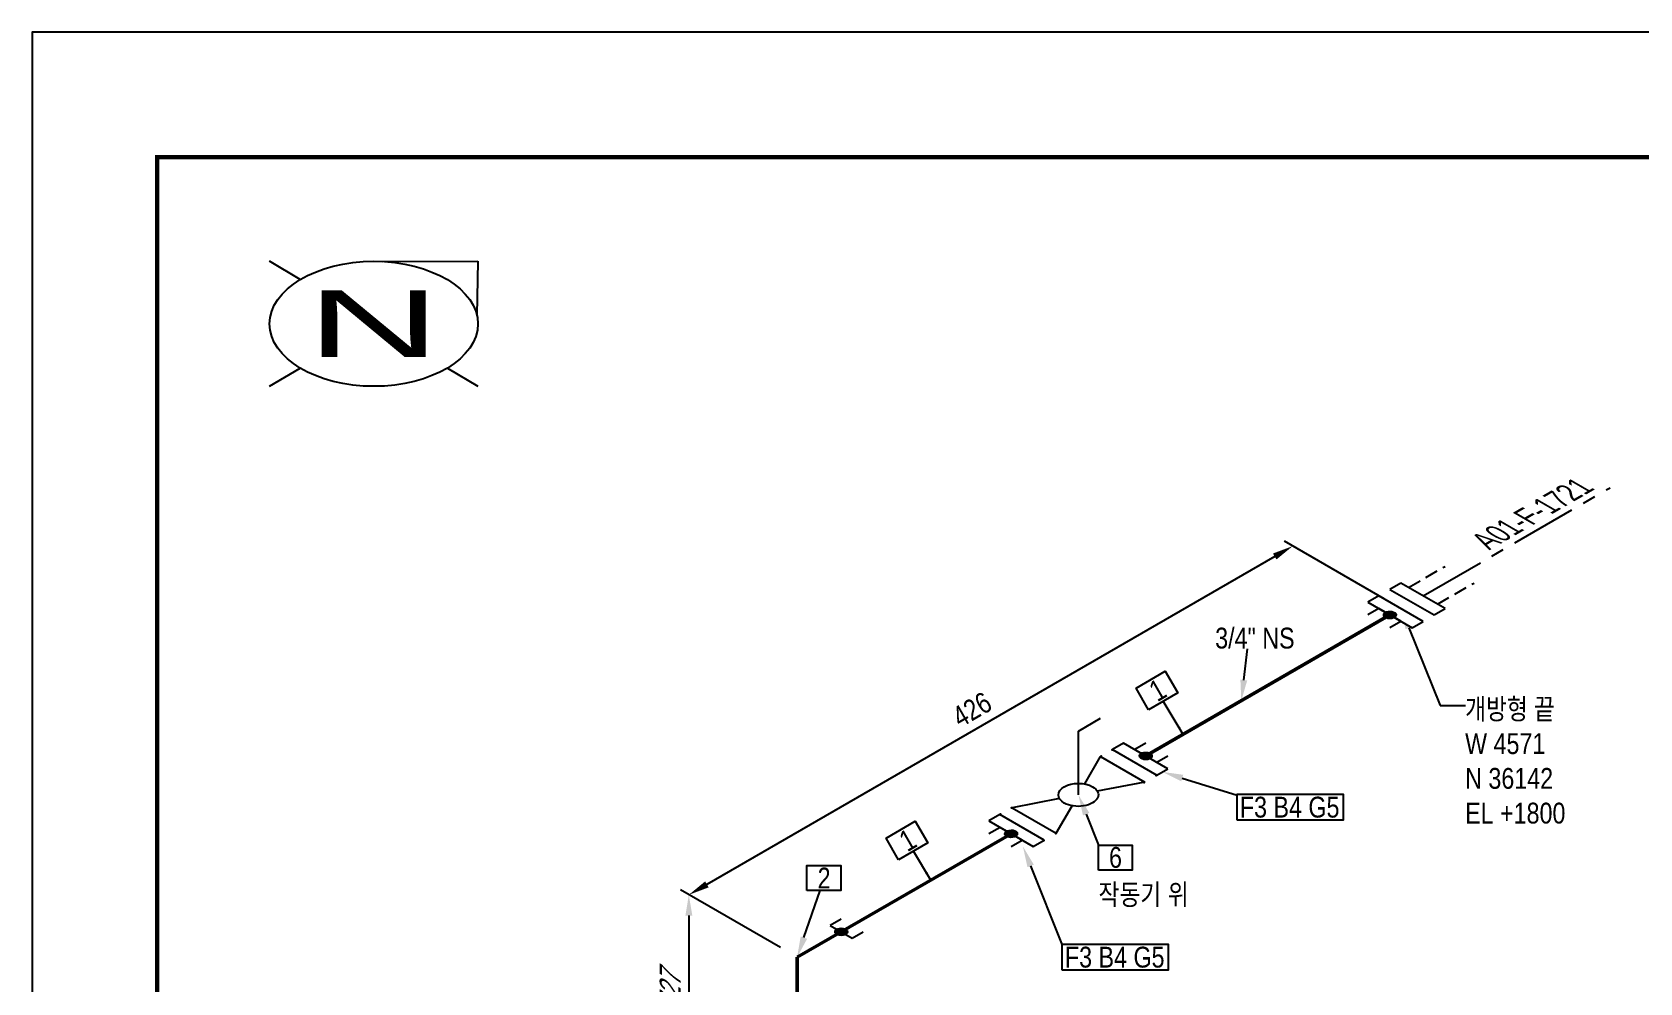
# Model space of a CAD drawing. Header units: millimetres. Extents: x 0 to 594, y 0 to 420.
# Drawn here: x 0 to 193, y 305.9 to 420 of the extents above; entities that cross this region are included whole.
import ezdxf
from ezdxf import colors
from ezdxf.entities.mleader import LeaderData, LeaderLine
from ezdxf.enums import TextEntityAlignment as Align
from ezdxf.math import Vec2, Vec3

# ---------------------------------------------------------------- set-up
doc = ezdxf.new("R2010")
doc.units = ezdxf.units.MM
doc.header["$LTSCALE"] = 0.25
doc.linetypes.add('CENTER', pattern=[50.8, 31.75, -6.35, 6.35, -6.35])
doc.linetypes.add('DASHED2', pattern=[9.525, 6.35, -3.175])
for name, color, linetype in [('기기', 6, 'Continuous'), ('밸브', 4, 'Continuous'), ('연속', 7, 'DASHED2'), ('열 추적 선', 7, 'CENTER'), ('용접', 1, 'Continuous'), ('주석', 7, 'Continuous'), ('치수', 1, 'Continuous')]:
    doc.layers.add(name, color=color, linetype=linetype)
doc.layers.add('파이프 작은 보어', color=30, linetype='Continuous', lineweight=50)
doc.styles.add('AdskIsoAnnotation', font='arial.ttf', dxfattribs={"width": 0.8, "height": 1})
doc.styles.add('AdskIsoMetric', font='arial.ttf', dxfattribs={"width": 0.8, "height": 2.5})
doc.styles.add('AdskIsoMetric-30', font='arial.ttf', dxfattribs={"width": 0.8, "height": 2.5})
doc.styles.add('AdskIsoMetric30', font='arial.ttf', dxfattribs={"width": 0.8, "oblique": 29.999923, "height": 2.5})
doc.styles.get("Standard").update_dxf_attribs({"font": 'arial.ttf'})
doc.dimstyles.new('AdskIsoMetric', dxfattribs={"dimtxt": 2.5, "dimasz": 2.5, "dimexe": 1, "dimexo": 2, "dimgap": 0.8, "dimtad": 1, "dimdec": 0, "dimrnd": 1, "dimzin": 0, "dimdsep": 46, "dimtxsty": 'AdskIsoMetric', "dimcen": 0, "dimclrt": 7, "dimadec": 0, "dimazin": 0, "dimtfac": 1, "dimtdec": 0, "dimtmove": 1, "dimatfit": 3, "dimfxl": 0, "dimfrac": 2, "dimtolj": 1, "dimtzin": 0, "dimarcsym": 0})

# ---------------------------------------------------------------- blocks, each defined once
blk = doc.blocks.new('플랜지-1-IsoRight')
at = {"color": 0, "linetype": 'ByBlock', "lineweight": -2}
blk.add_wipeout([(0.044, 0.179), (-0.044, 0.23), (-0.044, -0.179), (0.044, -0.23)], dxfattribs=at)
at = {"color": 0, "linetype": 'ByBlock', "lineweight": -2, "extrusion": (0.707107, 0.408248, -0.57735)}
for p, q in [((0.044, 0.179), (-0.044, 0.23)), ((-0.044, 0.23), (-0.044, -0.179)), ((0.044, -0.23), (0.044, 0.179)), ((-0.044, -0.179), (0.044, -0.23))]:
    blk.add_line(p, q, dxfattribs=at)
at = {"color": 0, "linetype": 'ByBlock', "lineweight": -2}
blk.add_wipeout([(0.044, 0.179), (-0.044, 0.23), (-0.044, -0.179), (0.044, -0.23)], dxfattribs=at)
at = {"color": 0, "linetype": 'ByBlock', "lineweight": -2, "extrusion": (0.707107, 0.408248, -0.57735)}
for p, q in [((0.044, 0.179), (-0.044, 0.23)), ((-0.044, 0.23), (-0.044, -0.179)), ((0.044, -0.23), (0.044, 0.179)), ((-0.044, -0.179), (0.044, -0.23))]:
    blk.add_line(p, q, dxfattribs=at)
blk = doc.blocks.new('개스킷-1-IsoRight')
at = {"color": 0, "linetype": 'ByBlock', "lineweight": -2, "extrusion": (1, 0, 0)}
for p in [(-0.044, 0.23), (0.044, 0.179), (-0.053, -0.174), (0.044, -0.23)]:
    blk.add_point(p, dxfattribs=at)
blk = doc.blocks.new('볼 밸브-1-IsoRight')
at = {"color": 0, "linetype": 'ByBlock', "lineweight": -2, "extrusion": (0.707107, 0.408248, -0.57735)}
for p, q in [((-0.101, 0.116), (-0.354, 0.408)), ((-0.354, 0.408), (-0.354, 0)), ((0.101, 0), (0.354, 0)), ((-0.354, 0), (-0.101, 0)), ((0.354, -0.408), (0.101, -0.116)), ((0.113, -0.065), (0.113, -0.065)), ((0.354, 0), (0.354, -0.408))]:
    blk.add_line(p, q, dxfattribs=at)
at = {"linetype": 'ByBlock', "extrusion": (-1.92296e-16, -1.11022e-16, -1)}
for start_param, end_param in [(-0.785398, 2.356194), (2.356194, 5.497787)]:
    blk.add_ellipse((0, 0), major_axis=(-0.08, 0.138), ratio=0.57735, start_param=start_param, end_param=end_param, dxfattribs=at)
blk = doc.blocks.new('Operator_Lever-2-IsoLeft')
at = {"color": 0, "linetype": 'ByBlock', "lineweight": -2, "extrusion": (0, -0.816497, -0.57735)}
for p, q in [((0, 0), (0.442, 0.255)), ((0.442, 0.255), (0.619, 0.153))]:
    blk.add_line(p, q, dxfattribs=at)
blk = doc.blocks.new('*D29')
at = {"layer": 'Defpoints', "color": 0}
for p in [(91.82, 308.98), (78.82, 288.64), (91.82, 281.14)]:
    blk.add_point(p, dxfattribs=at)
at = {"layer": '치수', "color": 0, "lineweight": -2}
for p, q in [((89.82, 310.14), (77.82, 317.06)), ((78.82, 313.98), (78.82, 291.14)), ((89.82, 282.29), (77.82, 289.22))]:
    blk.add_line(p, q, dxfattribs=at)
at = {"layer": '치수', "color": 0}
for points in [[(78.41, 313.98), (79.24, 313.98), (78.82, 316.48)], [(78.41, 291.14), (79.24, 291.14), (78.82, 288.64)]]:
    blk.add_solid(points, dxfattribs=at)
at = {"layer": '치수', "color": 7, "insert": (76.58, 303.86), "char_height": 2.5, "attachment_point": 5, "rotation": 90, "style": 'AdskIsoMetric30'}
blk.add_mtext('\\A1;1727', dxfattribs=at)
blk = doc.blocks.new('*D30')
at = {"layer": 'Defpoints', "color": 0}
for p in [(164.3, 350.83), (78.82, 316.48), (91.82, 308.98)]:
    blk.add_point(p, dxfattribs=at)
at = {"layer": '치수', "color": 0, "lineweight": -2}
for p, q in [((149.15, 357.08), (80.99, 317.73)), ((162.3, 351.98), (150.31, 358.91)), ((89.82, 310.14), (77.82, 317.06))]:
    blk.add_line(p, q, dxfattribs=at)
at = {"layer": '치수', "color": 0}
for points in [[(148.94, 357.44), (149.35, 356.72), (151.31, 358.33)], [(80.78, 318.09), (81.2, 317.37), (78.82, 316.48)]]:
    blk.add_solid(points, dxfattribs=at)
at = {"layer": '치수', "color": 7, "insert": (112.8, 338.71), "char_height": 2.5, "attachment_point": 5, "rotation": 30, "style": 'AdskIsoMetric-30'}
blk.add_mtext('\\A1;426', dxfattribs=at)
blk = doc.blocks.new('엘보우-3-Iso2DSkew90')
at = {"color": 0, "linetype": 'ByBlock', "lineweight": -2, "extrusion": (0.707107, -0.408248, 0.57735)}
for p, q in [((5.3, 3.06), (0, 0)), ((0, 0), (0, -6.12)), ((0, 0), (0, 0))]:
    blk.add_line(p, q, dxfattribs=at)
blk = doc.blocks.new('SocketWeld-1-IsoRight')
blk.add_hatch(color=256).paths.add_polyline_path([(0.006, 0.037), (0.006, 0.037), (0.006, 0.037), (0.006, 0.037), (0.006, 0.036), (0.007, 0.036), (0.007, 0.036), (0.007, 0.036), (0.007, 0.035), (0.007, 0.035), (0.008, 0.035), (0.008, 0.035), (0.008, 0.035), (0.008, 0.034), (0.009, 0.034), (0.009, 0.034), (0.009, 0.034), (0.009, 0.034), (0.009, 0.033), (0.01, 0.033), (0.01, 0.033), (0.01, 0.033), (0.01, 0.033), (0.01, 0.032), (0.011, 0.032), (0.011, 0.032), (0.011, 0.032), (0.011, 0.032), (0.012, 0.031), (0.012, 0.031), (0.012, 0.031), (0.012, 0.031), (0.012, 0.031), (0.013, 0.03), (0.013, 0.03), (0.013, 0.03), (0.013, 0.03), (0.013, 0.03), (0.014, 0.029), (0.014, 0.029), (0.014, 0.029), (0.014, 0.029), (0.015, 0.029), (0.015, 0.028), (0.015, 0.028), (0.015, 0.028), (0.015, 0.028), (0.016, 0.028), (0.016, 0.027), (0.016, 0.027), (0.016, 0.027), (0.016, 0.027), (0.016, 0.027), (0.017, 0.026), (0.017, 0.026), (0.017, 0.026), (0.017, 0.026), (0.017, 0.025), (0.018, 0.025), (0.018, 0.025), (0.018, 0.025), (0.018, 0.024), (0.018, 0.024), (0.018, 0.024), (0.019, 0.023), (0.019, 0.023), (0.019, 0.023), (0.019, 0.023), (0.019, 0.022), (0.02, 0.022), (0.02, 0.022), (0.02, 0.022), (0.02, 0.021), (0.02, 0.021), (0.02, 0.021), (0.021, 0.021), (0.021, 0.02), (0.021, 0.02), (0.021, 0.02), (0.021, 0.02), (0.022, 0.019), (0.022, 0.019), (0.022, 0.019), (0.022, 0.019), (0.022, 0.018), (0.022, 0.018), (0.023, 0.018), (0.023, 0.018), (0.023, 0.017), (0.023, 0.017), (0.023, 0.017), (0.024, 0.017), (0.024, 0.016), (0.024, 0.016), (0.024, 0.016), (0.024, 0.015), (0.024, 0.015), (0.025, 0.015), (0.025, 0.015), (0.025, 0.014), (0.025, 0.014), (0.025, 0.014), (0.025, 0.014), (0.025, 0.014), (0.026, 0.013), (0.026, 0.013), (0.026, 0.013), (0.026, 0.012), (0.026, 0.012), (0.026, 0.012), (0.026, 0.012), (0.026, 0.011), (0.027, 0.011), (0.027, 0.011), (0.027, 0.01), (0.027, 0.01), (0.027, 0.01), (0.027, 0.01), (0.027, 0.009), (0.028, 0.009), (0.028, 0.009), (0.028, 0.008), (0.028, 0.008), (0.028, 0.008), (0.028, 0.008), (0.028, 0.007), (0.028, 0.007), (0.029, 0.007), (0.029, 0.006), (0.029, 0.006), (0.029, 0.006), (0.029, 0.006), (0.029, 0.005), (0.029, 0.005), (0.03, 0.005), (0.03, 0.004), (0.03, 0.004), (0.03, 0.004), (0.03, 0.003), (0.03, 0.003), (0.03, 0.003), (0.03, 0.003), (0.031, 0.002), (0.031, 0.002), (0.031, 0.002), (0.031, 0.001), (0.031, 0.001), (0.031, 0.001), (0.031, 0.001), (0.032, 0), (0.032, 0), (0.032, 0), (0.032, 0), (0.032, -0.001), (0.032, -0.001), (0.032, -0.001), (0.032, -0.001), (0.032, -0.002), (0.032, -0.002), (0.032, -0.002), (0.032, -0.003), (0.032, -0.003), (0.032, -0.003), (0.032, -0.003), (0.032, -0.004), (0.033, -0.004), (0.033, -0.004), (0.033, -0.005), (0.033, -0.005), (0.033, -0.005), (0.033, -0.005), (0.033, -0.006), (0.033, -0.006), (0.033, -0.006), (0.033, -0.007), (0.033, -0.007), (0.033, -0.007), (0.033, -0.007), (0.033, -0.008), (0.034, -0.008), (0.034, -0.008), (0.034, -0.009), (0.034, -0.009), (0.034, -0.009), (0.034, -0.009), (0.034, -0.01), (0.034, -0.01), (0.034, -0.01), (0.034, -0.011), (0.034, -0.011), (0.034, -0.011), (0.034, -0.011), (0.034, -0.012), (0.035, -0.012), (0.035, -0.012), (0.035, -0.013), (0.035, -0.013), (0.035, -0.013), (0.035, -0.013), (0.035, -0.014), (0.035, -0.014), (0.035, -0.014), (0.035, -0.014), (0.035, -0.015), (0.035, -0.015), (0.035, -0.015), (0.035, -0.015), (0.035, -0.016), (0.035, -0.016), (0.035, -0.016), (0.035, -0.016), (0.035, -0.017), (0.035, -0.017), (0.035, -0.017), (0.035, -0.017), (0.035, -0.018), (0.035, -0.018), (0.035, -0.018), (0.035, -0.018), (0.035, -0.019), (0.035, -0.019), (0.035, -0.019), (0.035, -0.02), (0.035, -0.02), (0.035, -0.02), (0.035, -0.02), (0.035, -0.021), (0.035, -0.021), (0.035, -0.021), (0.035, -0.021), (0.035, -0.022), (0.035, -0.022), (0.035, -0.022), (0.035, -0.022), (0.035, -0.023), (0.035, -0.023), (0.035, -0.023), (0.035, -0.023), (0.035, -0.024), (0.035, -0.024), (0.035, -0.024), (0.035, -0.024), (0.035, -0.025), (0.035, -0.025), (0.035, -0.025), (0.035, -0.026), (0.035, -0.026), (0.035, -0.026), (0.035, -0.026), (0.035, -0.027), (0.035, -0.027), (0.035, -0.027), (0.035, -0.027), (0.035, -0.027), (0.035, -0.027), (0.035, -0.028), (0.035, -0.028), (0.034, -0.028), (0.034, -0.028), (0.034, -0.028), (0.034, -0.029), (0.034, -0.029), (0.034, -0.029), (0.034, -0.029), (0.034, -0.029), (0.034, -0.03), (0.034, -0.03), (0.034, -0.03), (0.034, -0.03), (0.034, -0.03), (0.034, -0.031), (0.033, -0.031), (0.033, -0.031), (0.033, -0.031), (0.033, -0.032), (0.033, -0.032), (0.033, -0.032), (0.033, -0.032), (0.033, -0.032), (0.033, -0.033), (0.033, -0.033), (0.033, -0.033), (0.033, -0.033), (0.033, -0.033), (0.033, -0.034), (0.032, -0.034), (0.032, -0.034), (0.032, -0.034), (0.032, -0.034), (0.032, -0.035), (0.032, -0.035), (0.032, -0.035), (0.032, -0.035), (0.032, -0.035), (0.032, -0.036), (0.032, -0.036), (0.032, -0.036), (0.032, -0.036), (0.032, -0.037), (0.032, -0.037), (0.032, -0.037), (0.031, -0.037), (0.031, -0.037), (0.031, -0.037), (0.031, -0.037), (0.031, -0.037), (0.031, -0.038), (0.031, -0.038), (0.03, -0.038), (0.03, -0.038), (0.03, -0.038), (0.03, -0.038), (0.03, -0.038), (0.03, -0.038), (0.03, -0.039), (0.03, -0.039), (0.029, -0.039), (0.029, -0.039), (0.029, -0.039), (0.029, -0.039), (0.029, -0.039), (0.029, -0.04), (0.029, -0.04), (0.028, -0.04), (0.028, -0.04), (0.028, -0.04), (0.028, -0.04), (0.028, -0.04), (0.028, -0.04), (0.028, -0.041), (0.028, -0.041), (0.027, -0.041), (0.027, -0.041), (0.027, -0.041), (0.027, -0.041), (0.027, -0.041), (0.027, -0.042), (0.027, -0.042), (0.026, -0.042), (0.026, -0.042), (0.026, -0.042), (0.026, -0.042), (0.026, -0.042), (0.026, -0.042), (0.026, -0.043), (0.026, -0.043), (0.025, -0.043), (0.025, -0.043), (0.025, -0.043), (0.025, -0.043), (0.025, -0.043), (0.025, -0.043), (0.025, -0.043), (0.024, -0.043), (0.024, -0.043), (0.024, -0.044), (0.024, -0.044), (0.024, -0.044), (0.024, -0.044), (0.023, -0.044), (0.023, -0.044), (0.023, -0.044), (0.023, -0.044), (0.023, -0.044), (0.022, -0.044), (0.022, -0.044), (0.022, -0.044), (0.022, -0.044), (0.022, -0.044), (0.022, -0.044), (0.021, -0.044), (0.021, -0.044), (0.021, -0.044), (0.021, -0.044), (0.021, -0.044), (0.02, -0.044), (0.02, -0.045), (0.02, -0.045), (0.02, -0.045), (0.02, -0.045), (0.02, -0.045), (0.019, -0.045), (0.019, -0.045), (0.019, -0.045), (0.019, -0.045), (0.019, -0.045), (0.018, -0.045), (0.018, -0.045), (0.018, -0.045), (0.018, -0.045), (0.018, -0.045), (0.018, -0.045), (0.017, -0.045), (0.017, -0.045), (0.017, -0.045), (0.017, -0.045), (0.017, -0.045), (0.016, -0.046), (0.016, -0.046), (0.016, -0.046), (0.016, -0.046), (0.016, -0.046), (0.016, -0.046), (0.015, -0.046), (0.015, -0.045), (0.015, -0.045), (0.015, -0.045), (0.015, -0.045), (0.014, -0.045), (0.014, -0.045), (0.014, -0.045), (0.014, -0.045), (0.013, -0.045), (0.013, -0.045), (0.013, -0.045), (0.013, -0.045), (0.013, -0.045), (0.012, -0.045), (0.012, -0.045), (0.012, -0.045), (0.012, -0.045), (0.012, -0.045), (0.011, -0.045), (0.011, -0.045), (0.011, -0.045), (0.011, -0.045), (0.01, -0.045), (0.01, -0.044), (0.01, -0.044), (0.01, -0.044), (0.01, -0.044), (0.009, -0.044), (0.009, -0.044), (0.009, -0.044), (0.009, -0.044), (0.009, -0.044), (0.008, -0.044), (0.008, -0.044), (0.008, -0.044), (0.008, -0.044), (0.007, -0.044), (0.007, -0.044), (0.007, -0.044), (0.007, -0.044), (0.007, -0.044), (0.006, -0.044), (0.006, -0.044), (0.006, -0.044), (0.006, -0.044), (0.006, -0.044), (0.006, -0.044), (0.005, -0.043), (0.005, -0.043), (0.005, -0.043), (0.005, -0.043), (0.004, -0.043), (0.004, -0.043), (0.004, -0.043), (0.004, -0.042), (0.003, -0.042), (0.003, -0.042), (0.003, -0.042), (0.003, -0.042), (0.003, -0.042), (0.002, -0.042), (0.002, -0.042), (0.002, -0.041), (0.002, -0.041), (0.001, -0.041), (0.001, -0.041), (0.001, -0.041), (0.001, -0.041), (0.001, -0.041), (0, -0.041), (0, -0.04), (0, -0.04), (0, -0.04), (-0.001, -0.04), (-0.001, -0.04), (-0.001, -0.04), (-0.001, -0.04), (-0.001, -0.039), (-0.002, -0.039), (-0.002, -0.039), (-0.002, -0.039), (-0.002, -0.039), (-0.003, -0.039), (-0.003, -0.039), (-0.003, -0.039), (-0.003, -0.038), (-0.004, -0.038), (-0.004, -0.038), (-0.004, -0.038), (-0.004, -0.038), (-0.004, -0.038), (-0.005, -0.038), (-0.005, -0.038), (-0.005, -0.037), (-0.005, -0.037), (-0.006, -0.037), (-0.006, -0.037), (-0.006, -0.037), (-0.006, -0.037), (-0.006, -0.037), (-0.006, -0.036), (-0.007, -0.036), (-0.007, -0.036), (-0.007, -0.036), (-0.007, -0.035), (-0.007, -0.035), (-0.008, -0.035), (-0.008, -0.035), (-0.008, -0.035), (-0.008, -0.034), (-0.009, -0.034), (-0.009, -0.034), (-0.009, -0.034), (-0.009, -0.034), (-0.009, -0.033), (-0.01, -0.033), (-0.01, -0.033), (-0.01, -0.033), (-0.01, -0.033), (-0.01, -0.032), (-0.011, -0.032), (-0.011, -0.032), (-0.011, -0.032), (-0.011, -0.032), (-0.012, -0.031), (-0.012, -0.031), (-0.012, -0.031), (-0.012, -0.031), (-0.012, -0.031), (-0.013, -0.03), (-0.013, -0.03), (-0.013, -0.03), (-0.013, -0.03), (-0.013, -0.03), (-0.014, -0.029), (-0.014, -0.029), (-0.014, -0.029), (-0.014, -0.029), (-0.015, -0.029), (-0.015, -0.028), (-0.015, -0.028), (-0.015, -0.028), (-0.015, -0.028), (-0.016, -0.028), (-0.016, -0.027), (-0.016, -0.027), (-0.016, -0.027), (-0.016, -0.027), (-0.016, -0.027), (-0.017, -0.026), (-0.017, -0.026), (-0.017, -0.026), (-0.017, -0.026), (-0.017, -0.025), (-0.018, -0.025), (-0.018, -0.025), (-0.018, -0.025), (-0.018, -0.024), (-0.018, -0.024), (-0.018, -0.024), (-0.019, -0.023), (-0.019, -0.023), (-0.019, -0.023), (-0.019, -0.023), (-0.019, -0.022), (-0.02, -0.022), (-0.02, -0.022), (-0.02, -0.022), (-0.02, -0.021), (-0.02, -0.021), (-0.02, -0.021), (-0.021, -0.021), (-0.021, -0.02), (-0.021, -0.02), (-0.021, -0.02), (-0.021, -0.02), (-0.022, -0.019), (-0.022, -0.019), (-0.022, -0.019), (-0.022, -0.019), (-0.022, -0.018), (-0.022, -0.018), (-0.023, -0.018), (-0.023, -0.018), (-0.023, -0.017), (-0.023, -0.017), (-0.023, -0.017), (-0.024, -0.017), (-0.024, -0.016), (-0.024, -0.016), (-0.024, -0.016), (-0.024, -0.015), (-0.024, -0.015), (-0.025, -0.015), (-0.025, -0.015), (-0.025, -0.014), (-0.025, -0.014), (-0.025, -0.014), (-0.025, -0.014), (-0.025, -0.014), (-0.026, -0.013), (-0.026, -0.013), (-0.026, -0.013), (-0.026, -0.012), (-0.026, -0.012), (-0.026, -0.012), (-0.026, -0.012), (-0.026, -0.011), (-0.027, -0.011), (-0.027, -0.011), (-0.027, -0.01), (-0.027, -0.01), (-0.027, -0.01), (-0.027, -0.01), (-0.027, -0.009), (-0.028, -0.009), (-0.028, -0.009), (-0.028, -0.008), (-0.028, -0.008), (-0.028, -0.008), (-0.028, -0.008), (-0.028, -0.007), (-0.028, -0.007), (-0.029, -0.007), (-0.029, -0.006), (-0.029, -0.006), (-0.029, -0.006), (-0.029, -0.006), (-0.029, -0.005), (-0.029, -0.005), (-0.03, -0.005), (-0.03, -0.004), (-0.03, -0.004), (-0.03, -0.004), (-0.03, -0.004), (-0.03, -0.003), (-0.03, -0.003), (-0.03, -0.003), (-0.031, -0.002), (-0.031, -0.002), (-0.031, -0.002), (-0.031, -0.001), (-0.031, -0.001), (-0.031, -0.001), (-0.031, -0.001), (-0.032, 0), (-0.032, 0), (-0.032, 0), (-0.032, 0), (-0.032, 0.001), (-0.032, 0.001), (-0.032, 0.001), (-0.032, 0.001), (-0.032, 0.002), (-0.032, 0.002), (-0.032, 0.002), (-0.032, 0.003), (-0.032, 0.003), (-0.032, 0.003), (-0.032, 0.003), (-0.032, 0.004), (-0.033, 0.004), (-0.033, 0.004), (-0.033, 0.005), (-0.033, 0.005), (-0.033, 0.005), (-0.033, 0.005), (-0.033, 0.006), (-0.033, 0.006), (-0.033, 0.006), (-0.033, 0.007), (-0.033, 0.007), (-0.033, 0.007), (-0.033, 0.007), (-0.033, 0.008), (-0.034, 0.008), (-0.034, 0.008), (-0.034, 0.009), (-0.034, 0.009), (-0.034, 0.009), (-0.034, 0.009), (-0.034, 0.01), (-0.034, 0.01), (-0.034, 0.01), (-0.034, 0.011), (-0.034, 0.011), (-0.034, 0.011), (-0.034, 0.011), (-0.034, 0.012), (-0.035, 0.012), (-0.035, 0.012), (-0.035, 0.013), (-0.035, 0.013), (-0.035, 0.013), (-0.035, 0.013), (-0.035, 0.014), (-0.035, 0.014), (-0.035, 0.014), (-0.035, 0.014), (-0.035, 0.015), (-0.035, 0.015), (-0.035, 0.015), (-0.035, 0.015), (-0.035, 0.016), (-0.035, 0.016), (-0.035, 0.016), (-0.035, 0.016), (-0.035, 0.017), (-0.035, 0.017), (-0.035, 0.017), (-0.035, 0.017), (-0.035, 0.018), (-0.035, 0.018), (-0.035, 0.018), (-0.035, 0.018), (-0.035, 0.019), (-0.035, 0.019), (-0.035, 0.019), (-0.035, 0.02), (-0.035, 0.02), (-0.035, 0.02), (-0.035, 0.02), (-0.035, 0.021), (-0.035, 0.021), (-0.035, 0.021), (-0.035, 0.021), (-0.035, 0.022), (-0.035, 0.022), (-0.035, 0.022), (-0.035, 0.022), (-0.035, 0.023), (-0.035, 0.023), (-0.035, 0.023), (-0.035, 0.023), (-0.035, 0.024), (-0.035, 0.024), (-0.035, 0.024), (-0.035, 0.024), (-0.035, 0.025), (-0.035, 0.025), (-0.035, 0.025), (-0.035, 0.026), (-0.035, 0.026), (-0.035, 0.026), (-0.035, 0.026), (-0.035, 0.027), (-0.035, 0.027), (-0.035, 0.027), (-0.035, 0.027), (-0.035, 0.027), (-0.035, 0.027), (-0.035, 0.028), (-0.035, 0.028), (-0.034, 0.028), (-0.034, 0.028), (-0.034, 0.028), (-0.034, 0.029), (-0.034, 0.029), (-0.034, 0.029), (-0.034, 0.029), (-0.034, 0.029), (-0.034, 0.03), (-0.034, 0.03), (-0.034, 0.03), (-0.034, 0.03), (-0.034, 0.03), (-0.034, 0.031), (-0.033, 0.031), (-0.033, 0.031), (-0.033, 0.031), (-0.033, 0.032), (-0.033, 0.032), (-0.033, 0.032), (-0.033, 0.032), (-0.033, 0.032), (-0.033, 0.033), (-0.033, 0.033), (-0.033, 0.033), (-0.033, 0.033), (-0.033, 0.033), (-0.033, 0.034), (-0.032, 0.034), (-0.032, 0.034), (-0.032, 0.034), (-0.032, 0.034), (-0.032, 0.035), (-0.032, 0.035), (-0.032, 0.035), (-0.032, 0.035), (-0.032, 0.035), (-0.032, 0.036), (-0.032, 0.036), (-0.032, 0.036), (-0.032, 0.036), (-0.032, 0.037), (-0.032, 0.037), (-0.032, 0.037), (-0.031, 0.037), (-0.031, 0.037), (-0.031, 0.037), (-0.031, 0.037), (-0.031, 0.037), (-0.031, 0.038), (-0.031, 0.038), (-0.03, 0.038), (-0.03, 0.038), (-0.03, 0.038), (-0.03, 0.038), (-0.03, 0.038), (-0.03, 0.038), (-0.03, 0.039), (-0.03, 0.039), (-0.029, 0.039), (-0.029, 0.039), (-0.029, 0.039), (-0.029, 0.039), (-0.029, 0.039), (-0.029, 0.04), (-0.029, 0.04), (-0.028, 0.04), (-0.028, 0.04), (-0.028, 0.04), (-0.028, 0.04), (-0.028, 0.04), (-0.028, 0.04), (-0.028, 0.041), (-0.028, 0.041), (-0.027, 0.041), (-0.027, 0.041), (-0.027, 0.041), (-0.027, 0.041), (-0.027, 0.041), (-0.027, 0.042), (-0.027, 0.042), (-0.026, 0.042), (-0.026, 0.042), (-0.026, 0.042), (-0.026, 0.042), (-0.026, 0.042), (-0.026, 0.042), (-0.026, 0.043), (-0.026, 0.043), (-0.025, 0.043), (-0.025, 0.043), (-0.025, 0.043), (-0.025, 0.043), (-0.025, 0.043), (-0.025, 0.043), (-0.025, 0.043), (-0.024, 0.043), (-0.024, 0.043), (-0.024, 0.044), (-0.024, 0.044), (-0.024, 0.044), (-0.024, 0.044), (-0.023, 0.044), (-0.023, 0.044), (-0.023, 0.044), (-0.023, 0.044), (-0.023, 0.044), (-0.022, 0.044), (-0.022, 0.044), (-0.022, 0.044), (-0.022, 0.044), (-0.022, 0.044), (-0.022, 0.044), (-0.021, 0.044), (-0.021, 0.044), (-0.021, 0.044), (-0.021, 0.044), (-0.021, 0.044), (-0.02, 0.044), (-0.02, 0.045), (-0.02, 0.045), (-0.02, 0.045), (-0.02, 0.045), (-0.02, 0.045), (-0.019, 0.045), (-0.019, 0.045), (-0.019, 0.045), (-0.019, 0.045), (-0.019, 0.045), (-0.018, 0.045), (-0.018, 0.045), (-0.018, 0.045), (-0.018, 0.045), (-0.018, 0.045), (-0.018, 0.045), (-0.017, 0.045), (-0.017, 0.045), (-0.017, 0.045), (-0.017, 0.045), (-0.017, 0.045), (-0.016, 0.046), (-0.016, 0.046), (-0.016, 0.046), (-0.016, 0.046), (-0.016, 0.046), (-0.016, 0.046), (-0.015, 0.046), (-0.015, 0.045), (-0.015, 0.045), (-0.015, 0.045), (-0.015, 0.045), (-0.014, 0.045), (-0.014, 0.045), (-0.014, 0.045), (-0.014, 0.045), (-0.013, 0.045), (-0.013, 0.045), (-0.013, 0.045), (-0.013, 0.045), (-0.013, 0.045), (-0.012, 0.045), (-0.012, 0.045), (-0.012, 0.045), (-0.012, 0.045), (-0.012, 0.045), (-0.011, 0.045), (-0.011, 0.045), (-0.011, 0.045), (-0.011, 0.045), (-0.01, 0.045), (-0.01, 0.044), (-0.01, 0.044), (-0.01, 0.044), (-0.01, 0.044), (-0.009, 0.044), (-0.009, 0.044), (-0.009, 0.044), (-0.009, 0.044), (-0.009, 0.044), (-0.008, 0.044), (-0.008, 0.044), (-0.008, 0.044), (-0.008, 0.044), (-0.007, 0.044), (-0.007, 0.044), (-0.007, 0.044), (-0.007, 0.044), (-0.007, 0.044), (-0.006, 0.044), (-0.006, 0.044), (-0.006, 0.044), (-0.006, 0.044), (-0.006, 0.044), (-0.006, 0.044), (-0.005, 0.043), (-0.005, 0.043), (-0.005, 0.043), (-0.005, 0.043), (-0.004, 0.043), (-0.004, 0.043), (-0.004, 0.043), (-0.004, 0.042), (-0.004, 0.042), (-0.003, 0.042), (-0.003, 0.042), (-0.003, 0.042), (-0.003, 0.042), (-0.002, 0.042), (-0.002, 0.042), (-0.002, 0.041), (-0.002, 0.041), (-0.001, 0.041), (-0.001, 0.041), (-0.001, 0.041), (-0.001, 0.041), (-0.001, 0.041), (0, 0.041), (0, 0.04), (0, 0.04), (0, 0.04), (0.001, 0.04), (0.001, 0.04), (0.001, 0.04), (0.001, 0.04), (0.001, 0.039), (0.002, 0.039), (0.002, 0.039), (0.002, 0.039), (0.002, 0.039), (0.003, 0.039), (0.003, 0.039), (0.003, 0.039), (0.003, 0.038), (0.003, 0.038), (0.004, 0.038), (0.004, 0.038), (0.004, 0.038), (0.004, 0.038), (0.005, 0.038), (0.005, 0.038), (0.005, 0.037), (0.005, 0.037)], flags=0)
at = {"color": 0, "linetype": 'ByBlock', "lineweight": -2, "extrusion": (0.707107, 0.408248, -0.57735)}
for p, q in [((0, 0.102), (-0.088, 0.153)), ((-0.035, 0.027), (-0.032, 0.037)), ((-0.035, 0.014), (-0.035, 0.027)), ((-0.032, 0), (-0.035, 0.014)), ((-0.032, 0.037), (-0.025, 0.043)), ((-0.025, 0.043), (-0.016, 0.046)), ((-0.016, 0.046), (-0.006, 0.044)), ((-0.006, 0.044), (0.006, 0.037)), ((0, -0.102), (0, 0.102)), ((0.006, 0.037), (0.016, 0.027)), ((0.016, 0.027), (0.025, 0.014)), ((0.025, 0.014), (0.032, 0)), ((0.032, 0), (0.035, -0.014)), ((-0.088, -0.051), (0, -0.102)), ((-0.025, -0.014), (-0.032, 0)), ((-0.016, -0.027), (-0.025, -0.014)), ((-0.006, -0.037), (-0.016, -0.027)), ((0.006, -0.044), (-0.006, -0.037)), ((0.016, -0.046), (0.006, -0.044)), ((0.025, -0.043), (0.016, -0.046)), ((0.032, -0.037), (0.025, -0.043)), ((0.035, -0.027), (0.032, -0.037)), ((0.035, -0.014), (0.035, -0.027))]:
    blk.add_line(p, q, dxfattribs=at)
blk = doc.blocks.new('AnnoRect')
at = {"color": 0, "linetype": 'ByBlock', "lineweight": -2}
blk.add_wipeout([(-0.81, -0.6), (-0.81, 0.6), (0.81, 0.6), (0.81, -0.6)], dxfattribs=at)
blk.add_lwpolyline([(-0.81, -0.6), (-0.81, 0.6), (0.81, 0.6), (0.81, -0.6)], close=True, dxfattribs=at)
at = {"color": 0, "linetype": 'ByBlock', "lineweight": -2, "style": 'AdskIsoAnnotation', "width": 0.8}
blk.add_attdef('XX', text='', height=1, dxfattribs=at).set_placement((0, 0), align=Align.MIDDLE_CENTER)

msp = doc.modelspace()

# ---------------------------------------------------------------- linework, layer by layer
at = {"color": 0, "linetype": 'ByBlock', "lineweight": 25}
for p, q in [((32.1612, 390.3033), (28.5, 392.5)), ((42, 392.476), (53.5, 392.5)), ((53.5, 392.5), (53.3884, 386)), ((28.5, 377.5), (32.1612, 379.6967)), ((49.8388, 379.6967), (53.5, 377.5))]:
    msp.add_line(p, q, dxfattribs=at)
at = {"color": 0, "linetype": 'ByBlock', "lineweight": -2}
msp.add_line((41, 385), (41, 385), dxfattribs=at)
msp.add_line((41, 385), (41, 385), dxfattribs=at)
msp.add_line((41, 385), (41, 385), dxfattribs=at)
msp.add_line((41, 385), (41, 385), dxfattribs=at)
msp.add_line((41, 385), (41, 385), dxfattribs=at)
at = {"color": 0, "linetype": 'ByBlock', "lineweight": 25}
msp.add_ellipse((41, 385), major_axis=(12.5, 0), ratio=0.6, dxfattribs=at)

# ---------------------------------------------------------------- block references
at = {"layer": '밸브', "xscale": 15, "yscale": 15, "zscale": 15}
for name, p, rotation in [('Operator_Lever-2-IsoLeft', (125.5828, 328.4762), 59.9999999999639), ('개스킷-1-IsoRight', (131.6146, 331.9587), 59.99999999999999), ('플랜지-1-IsoRight', (118.1596, 324.1905), 59.99999999990373)]:
    msp.add_blockref(name, p, dxfattribs=dict(at, rotation=rotation))
at = {"layer": '용접', "xscale": 15, "yscale": 15, "zscale": 15, "rotation": 240}
msp.add_blockref('SocketWeld-1-IsoRight', (97.1183, 312.0423), dxfattribs=at)
at = {"layer": '파이프 작은 보어'}
msp.add_blockref('엘보우-3-Iso2DSkew90', (91.815, 308.9804), dxfattribs=at)

# ---------------------------------------------------------------- texts
at = {"color": 0, "linetype": 'ByBlock', "lineweight": 40, "width": 2}
msp.add_text('N', height=8, dxfattribs=at).set_placement((41, 385), align=Align.MIDDLE_CENTER)
at = {"layer": '기기', "style": 'AdskIsoMetric-30', "oblique": 330, "width": 0.8}
msp.add_text('A01-F-1721', height=2.5, rotation=30, dxfattribs=at).set_placement((174.9146, 357.8161))
at = {"layer": '주석', "char_height": 2.5, "attachment_point": 7, "style": 'AdskIsoAnnotation'}
for s, insert in [('{\\Q0;3/4" NS}', (142, 346)), ('{\\fGulim|b0|i0|c129|p50;개방형 끝\\P}W 4571\\PN 36142\\PEL +1800', (172, 325)), ('{\\Q0;작동기 위}', (128, 315))]:
    msp.add_mtext(s, dxfattribs=dict(at, insert=insert))

# ---------------------------------------------------------------- dimensions: what is measured, and where the dimension line sits
at = {"layer": '치수'}
dim = msp.add_linear_dim(base=(78.8247, 288.6396), p1=(91.815, 308.9804), p2=(91.815, 281.1396), angle=270, text='1727', dimstyle='AdskIsoMetric', override={"dimtad": 0, "dimlfac": 62.03887, "dimtxsty": 'AdskIsoMetric30', "dimse1": 0, "dimse2": 0, "dimsd1": 0, "dimsd2": 0, "dimtmove": 1}, dxfattribs=at)
dim.commit()
dim.dimension.update_dxf_attribs({"geometry": '*D29', "text_midpoint": (76.5797, 303.8561), "dimtype": 160})

# ---------------------------------------------------------------- leaders
at = {"layer": '주석'}
ml = msp.add_multileader_mtext('Standard', dxfattribs=at)
ml.set_content('')
ml.set_leader_properties()
ml.build(insert=Vec2(0, 0))
ml.multileader.update_dxf_attribs({"dogleg_length": 3.0619, "arrow_head_size": 2.5})
ctx = ml.context
ctx.base_point, ctx.arrow_head_size = Vec3(165.9381, 339.1865), 2.5
notes = []
notes.append((ctx, [(0, (1, 1, 0), (169, 339.1865), (1, 0), 3.0619, [(0, [(164.3007, 350.83)], 0, [])])]))
ctx.mtext, ml.multileader.dxf.content_type = None, 0
ml = msp.add_multileader_mtext('Standard', dxfattribs=at)
ml.set_content('')
ml.set_leader_properties()
ml.build(insert=Vec2(0, 0))
ml.multileader.update_dxf_attribs({"dogleg_length": 0, "arrow_head_size": 2.5})
ctx = ml.context
ctx.base_point, ctx.arrow_head_size = Vec3(145.8805, 346), 2.5
notes.append((ctx, [(0, (1, 1, 0), (145.8805, 346), (-1, 0), 0, [(0, [(145.1356, 339.7651)], 0, [])])]))
ctx.mtext, ml.multileader.dxf.content_type = None, 0
ml = msp.add_multileader_mtext('Standard', dxfattribs=at)
ml.set_content('')
ml.set_leader_properties()
ml.build(insert=Vec2(0, 0))
ml.multileader.update_dxf_attribs({"dogleg_length": 0, "arrow_head_size": 2.5})
ctx = ml.context
ctx.base_point, ctx.arrow_head_size = Vec3(128, 322.4563), 2.5
notes.append((ctx, [(0, (1, 1, 0), (128, 322.4563), (-1, 0), 0, [(0, [(125.5828, 328.4762)], 0, [])])]))
ctx.mtext, ml.multileader.dxf.content_type = None, 0
ml = msp.add_multileader_mtext('Standard', dxfattribs=at)
ml.set_content('')
ml.set_leader_properties()
ml.build(insert=Vec2(0, 0))
ml.multileader.update_dxf_attribs({"dogleg_length": 0, "arrow_head_size": 0})
ctx = ml.context
ctx.base_point, ctx.arrow_head_size = Vec3(105.773, 321.7142), 0
notes.append((ctx, [(0, (1, 1, 0), (105.773, 321.7142), (-1, 0), 0, [(0, [(107.8594, 318.2436)], 0, [])])]))
ctx.mtext, ml.multileader.dxf.content_type = None, 0
ml = msp.add_multileader_mtext('Standard', dxfattribs=at)
ml.set_content('')
ml.set_leader_properties()
ml.build(insert=Vec2(0, 0))
ml.multileader.update_dxf_attribs({"dogleg_length": 0, "arrow_head_size": 2.5})
ctx = ml.context
ctx.base_point, ctx.arrow_head_size = Vec3(94.6, 317), 2.5
notes.append((ctx, [(0, (1, 1, 0), (94.6, 317), (-1, 0), 0, [(0, [(91.815, 308.9804)], 0, [])])]))
ctx.mtext, ml.multileader.dxf.content_type = None, 0
for ctx, leaders in notes:
    for number, flags, end, landing, length, lines in leaders:
        leader = LeaderData()
        leader.index, (leader.has_last_leader_line, leader.has_dogleg_vector, leader.attachment_direction) = number, flags
        leader.last_leader_point, leader.dogleg_vector, leader.dogleg_length = Vec3(end), Vec3(landing), length
        for number, points, colour, breaks in lines:
            line = LeaderLine()
            line.index, line.vertices, line.color, line.breaks = number, Vec3.list(points), colors.encode_raw_color(colour), breaks
            leader.lines.append(line)
        ctx.leaders.append(leader)

# ---------------------------------------------------------------- next in the draw order: linework, layer by layer
at = {"layer": '파이프 작은 보어'}
msp.add_lwpolyline([(117.4967, 323.8077), (97.1183, 312.0423)], dxfattribs=at)

# ---------------------------------------------------------------- next in the draw order: block references
at = {"layer": '밸브', "xscale": 15, "yscale": 15, "zscale": 15}
for name, p, rotation in [('볼 밸브-1-IsoRight', (125.5828, 328.4762), 60.0000000000361), ('개스킷-1-IsoRight', (119.551, 324.9938), 59.9999999999124)]:
    msp.add_blockref(name, p, dxfattribs=dict(at, rotation=rotation))
at = {"layer": '용접', "xscale": 15, "yscale": 15, "zscale": 15, "rotation": 59.99999999999999}
msp.add_blockref('SocketWeld-1-IsoRight', (117.4967, 323.8077), dxfattribs=at)

# ---------------------------------------------------------------- next in the draw order: leaders
at = {"layer": '주석'}
ml = msp.add_multileader_mtext('Standard', dxfattribs=at)
ml.set_content('')
ml.set_leader_properties()
ml.build(insert=Vec2(0, 0))
ml.multileader.update_dxf_attribs({"dogleg_length": 0, "arrow_head_size": 2.5})
ctx = ml.context
ctx.base_point, ctx.arrow_head_size = Vec3(123.6411, 310.4478), 2.5
notes = []
notes.append((ctx, [(0, (1, 1, 0), (123.6411, 310.4478), (-1, 0), 0, [(0, [(118.9229, 322.2768)], 0, [])])]))
ctx.mtext, ml.multileader.dxf.content_type = None, 0
for ctx, leaders in notes:
    for number, flags, end, landing, length, lines in leaders:
        leader = LeaderData()
        leader.index, (leader.has_last_leader_line, leader.has_dogleg_vector, leader.attachment_direction) = number, flags
        leader.last_leader_point, leader.dogleg_vector, leader.dogleg_length = Vec3(end), Vec3(landing), length
        for number, points, colour, breaks in lines:
            line = LeaderLine()
            line.index, line.vertices, line.color, line.breaks = number, Vec3.list(points), colors.encode_raw_color(colour), breaks
            leader.lines.append(line)
        ctx.leaders.append(leader)

# ---------------------------------------------------------------- next in the draw order: block references
at = {"layer": '밸브', "xscale": 15, "yscale": 15, "zscale": 15, "rotation": 240}
msp.add_blockref('플랜지-1-IsoRight', (133.0059, 332.762), dxfattribs=at)

# ---------------------------------------------------------------- next in the draw order: linework, layer by layer
at = {"layer": '파이프 작은 보어'}
msp.add_lwpolyline([(164.3007, 350.83), (133.6689, 333.1447)], dxfattribs=at)

# ---------------------------------------------------------------- next in the draw order: block references
at = {"layer": '용접', "xscale": 15, "yscale": 15, "zscale": 15, "rotation": 240}
msp.add_blockref('SocketWeld-1-IsoRight', (133.6689, 333.1447), dxfattribs=at)

# ---------------------------------------------------------------- next in the draw order: dimensions: what is measured, and where the dimension line sits
at = {"layer": '치수'}
dim = msp.add_linear_dim(base=(78.8247, 316.4804), p1=(164.3007, 350.83), p2=(91.815, 308.9804), angle=210, text='426', dimstyle='AdskIsoMetric', override={"dimtad": 0, "dimlfac": 5.087358, "dimtxsty": 'AdskIsoMetric-30', "dimse1": 0, "dimse2": 0, "dimsd1": 0, "dimsd2": 0, "dimtmove": 1}, dxfattribs=at)
dim.commit()
dim.dimension.update_dxf_attribs({"geometry": '*D30', "text_midpoint": (112.8012, 338.7137), "dimtype": 160})

# ---------------------------------------------------------------- next in the draw order: leaders
at = {"layer": '주석'}
ml = msp.add_multileader_mtext('Standard', dxfattribs=at)
ml.set_content('')
ml.set_leader_properties()
ml.build(insert=Vec2(0, 0))
ml.multileader.update_dxf_attribs({"dogleg_length": 0, "arrow_head_size": 0})
ctx = ml.context
ctx.base_point, ctx.arrow_head_size = Vec3(135.7708, 339.713), 0
notes = []
notes.append((ctx, [(0, (1, 1, 0), (135.7708, 339.713), (-1, 0), 0, [(0, [(138.1536, 335.734)], 0, [])])]))
ctx.mtext, ml.multileader.dxf.content_type = None, 0
ml = msp.add_multileader_mtext('Standard', dxfattribs=at)
ml.set_content('')
ml.set_leader_properties()
ml.build(insert=Vec2(0, 0))
ml.multileader.update_dxf_attribs({"dogleg_length": 0, "arrow_head_size": 2.5})
ctx = ml.context
ctx.base_point, ctx.arrow_head_size = Vec3(144.6411, 328.4478), 2.5
notes.append((ctx, [(0, (1, 1, 0), (144.6411, 328.4478), (-1, 0), 0, [(0, [(135.6576, 331.2311)], 0, [])])]))
ctx.mtext, ml.multileader.dxf.content_type = None, 0
for ctx, leaders in notes:
    for number, flags, end, landing, length, lines in leaders:
        leader = LeaderData()
        leader.index, (leader.has_last_leader_line, leader.has_dogleg_vector, leader.attachment_direction) = number, flags
        leader.last_leader_point, leader.dogleg_vector, leader.dogleg_length = Vec3(end), Vec3(landing), length
        for number, points, colour, breaks in lines:
            line = LeaderLine()
            line.index, line.vertices, line.color, line.breaks = number, Vec3.list(points), colors.encode_raw_color(colour), breaks
            leader.lines.append(line)
        ctx.leaders.append(leader)

# ---------------------------------------------------------------- next in the draw order: block references
at = {"layer": '밸브', "xscale": 15, "yscale": 15, "zscale": 15, "rotation": 59.99999999990373}
msp.add_blockref('플랜지-1-IsoRight', (163.6378, 350.4473), dxfattribs=at)
at = {"layer": '주석'}
ref = msp.add_blockref('AnnoRect', (135, 341), dxfattribs=dict(at, xscale=2.5, yscale=2.5, zscale=2.5, rotation=29.99999999999912))
ref.add_attrib('XX_001', '1', (135.0451, 339.5767), dxfattribs={"layer": '0', "color": 0, "linetype": 'ByBlock', "lineweight": -2, "height": 2.5, "rotation": 30, "style": 'AdskIsoAnnotation', "width": 0.8})
ref = msp.add_blockref('AnnoRect', (151, 327), dxfattribs=dict(at, xscale=7.855166051660518, yscale=2.586971350613916, zscale=2.5))
ref.add_attrib('XX_001', 'F3 B4 G5', (144.9625, 325.7509), dxfattribs={"layer": '0', "color": 0, "linetype": 'ByBlock', "lineweight": -2, "height": 2.5, "style": 'AdskIsoAnnotation', "width": 0.8})
ref = msp.add_blockref('AnnoRect', (105, 323), dxfattribs=dict(at, xscale=2.5, yscale=2.5, zscale=2.5, rotation=29.99999999999912))
ref.add_attrib('XX_001', '1', (105.0451, 321.5767), dxfattribs={"layer": '0', "color": 0, "linetype": 'ByBlock', "lineweight": -2, "height": 2.5, "rotation": 30, "style": 'AdskIsoAnnotation', "width": 0.8})
ref = msp.add_blockref('AnnoRect', (130.0238, 320.9563), dxfattribs=dict(at, xscale=2.5, yscale=2.5, zscale=2.5))
ref.add_attrib('XX_001', '6', (129.2584, 319.7225), dxfattribs={"layer": '0', "color": 0, "linetype": 'ByBlock', "lineweight": -2, "height": 2.5, "style": 'AdskIsoAnnotation', "width": 0.8})
ref = msp.add_blockref('AnnoRect', (95.0238, 318.5), dxfattribs=dict(at, xscale=2.5, yscale=2.5, zscale=2.5))
ref.add_attrib('XX_001', '2', (94.2796, 317.2449), dxfattribs={"layer": '0', "color": 0, "linetype": 'ByBlock', "lineweight": -2, "height": 2.5, "style": 'AdskIsoAnnotation', "width": 0.8})
ref = msp.add_blockref('AnnoRect', (130, 309), dxfattribs=dict(at, xscale=7.855166051660518, yscale=2.586971350613916, zscale=2.5))
ref.add_attrib('XX_001', 'F3 B4 G5', (123.9625, 307.7509), dxfattribs={"layer": '0', "color": 0, "linetype": 'ByBlock', "lineweight": -2, "height": 2.5, "style": 'AdskIsoAnnotation', "width": 0.8})

# ---------------------------------------------------------------- next in the draw order: block references
at = {"layer": '용접', "xscale": 15, "yscale": 15, "zscale": 15, "rotation": 59.99999999999999}
msp.add_blockref('SocketWeld-1-IsoRight', (162.9749, 350.0646), dxfattribs=at)

# ---------------------------------------------------------------- next in the draw order: block references
at = {"layer": '연속', "xscale": 15, "yscale": 15, "zscale": 15, "rotation": 240}
msp.add_blockref('플랜지-1-IsoRight', (166.2895, 351.9782), dxfattribs=at)

# ---------------------------------------------------------------- next in the draw order: linework, layer by layer
msp.add_lwpolyline([(0, 0), (594, 0), (594, 420), (0, 420)], close=True)
at = {"const_width": 0.5}
msp.add_lwpolyline([(15, 15), (579, 15), (579, 405), (15, 405)], close=True, dxfattribs=at)
at = {"layer": '연속'}
for p, q in [((165.2203, 353.361), (169.6083, 355.8944)), ((168.6844, 351.361), (173.0724, 353.8944))]:
    msp.add_line(p, q, dxfattribs=at)
at = {"layer": '열 추적 선', "color": 1}
msp.add_line((166.9524, 352.361), (189.3935, 365.3173), dxfattribs=at)

doc.saveas('drawing.dxf')
